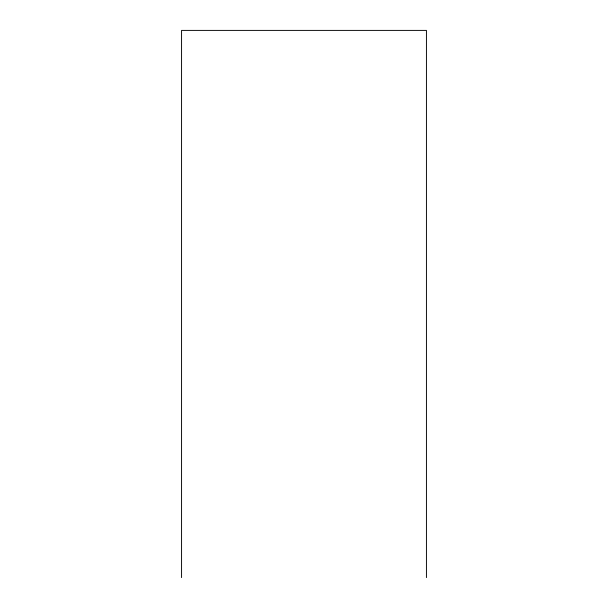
<?xml version="1.0" encoding="UTF-8"?>
<svg xmlns="http://www.w3.org/2000/svg" width="608" height="608" viewBox="0 0 608 608"><rect width="100%" height="100%" fill="white"/><g stroke="black" fill="none" stroke-linecap="round" stroke-linejoin="round"><path stroke-width="0.91" d="M426.436 577.6L426.436 30.4L181.564 30.4L181.564 577.6"/></g></svg>
